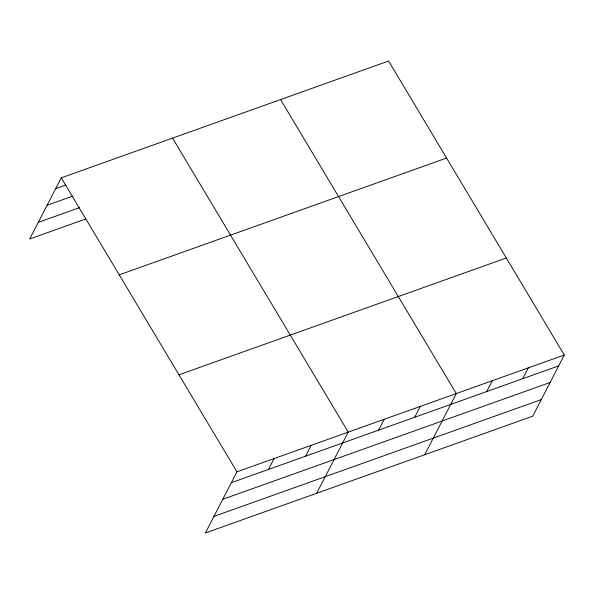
<?xml version="1.0" encoding="UTF-8"?>
<svg xmlns="http://www.w3.org/2000/svg" width="594" height="594" viewBox="0 0 594 594"><rect width="100%" height="100%" fill="white"/><g stroke="black" fill="none" stroke-linecap="round" stroke-linejoin="round"><path stroke-width="0.89" d="M564.3 355.026L236.947 471.829L205.39 532.974L532.736 416.171L564.3 355.026L388.61 61.026L61.264 177.829L29.7 238.974L85.781 218.963M268.451 469.438L274.049 458.59M305.546 456.199L311.152 445.351M316.684 493.265L348.247 432.113L172.564 138.112M378.66 430.115L384.259 419.267M414.664 417.27L420.262 406.415M424.71 454.722L456.274 393.57L280.583 99.569M486.686 391.572L492.285 380.724M522.69 378.72L528.289 367.872M55.665 188.677L66.016 184.979M47.097 205.272L72.98 196.035M38.268 222.379L79.678 207.596M119.238 274.844L446.591 158.041M178.972 374.807L506.326 258.004M231.348 482.677L558.702 365.874M222.78 499.279L550.133 382.477M213.951 516.379L541.305 399.576M61.264 177.829L236.947 471.829"/></g></svg>
